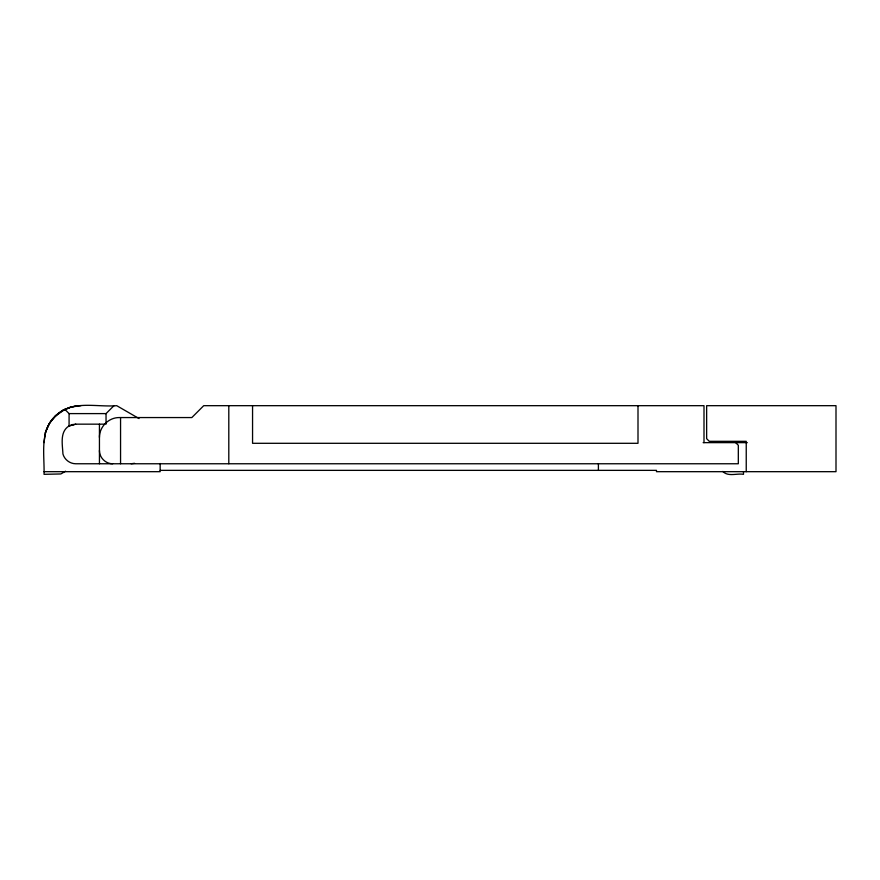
<?xml version="1.0" encoding="UTF-8"?>
<svg xmlns="http://www.w3.org/2000/svg" width="880" height="880" viewBox="0 0 880 880"><rect width="100%" height="100%" fill="white"/><g stroke="black" fill="none" stroke-linecap="round" stroke-linejoin="round"><path stroke-width="1.32" d="M65.571 471.229L60.841 473.957L44.033 474.32C44.66 454.729 39.138 429.77 56.287 415.118C72.82 399.938 96.811 407.385 116.721 405.68L139.029 418.561M99.44 437.36C99.374 426.767 108.647 417.494 119.24 417.56L191.84 417.56L203.72 405.68L704 405.68L704 442.64M44 442.64L45.441 432.432L49.643 423.005L56.287 415.118M45.254 433.07C48.29 422.906 55.374 414.194 64.856 409.376L69.08 413.6L69.08 425.931C59.521 431.761 62.535 444.697 62.931 453.981C64.471 459.602 69.85 463.727 75.68 463.76L738.32 463.76L738.32 445.28L735.68 442.64M69.08 413.6L106.04 413.6L113.96 405.68M54.824 416.504L64.856 409.376M75.68 424.16L69.08 425.931L75.68 424.16L104.72 424.16M71.17 424.952L73.392 424.358M75.438 406.098L70.004 407.341L62.48 410.63L71.39 406.934L80.96 405.68M131.12 463.76L134.541 463.309M703.142 442.64L747.307 442.64M160.16 470.36L656.48 470.36L656.48 471.68L836 471.68L836 405.68L706.64 405.68L706.64 438.68L709.28 441.32L746.24 441.32L746.24 471.68M44 471.68L160.16 471.68L160.16 463.496M112.64 463.76C105.578 463.804 99.396 457.622 99.44 450.56M722.788 471.438C728.101 477.037 736.857 473.132 743.49 474.32L743.49 471.68M638 405.68L638 443.3L252.56 443.3L252.56 405.68M598.4 463.76L598.4 470.36M228.8 405.68L228.8 463.76M120.56 417.56L120.56 463.76M106.04 413.6L106.04 424.16M99.44 424.16L99.44 463.76"/></g></svg>
